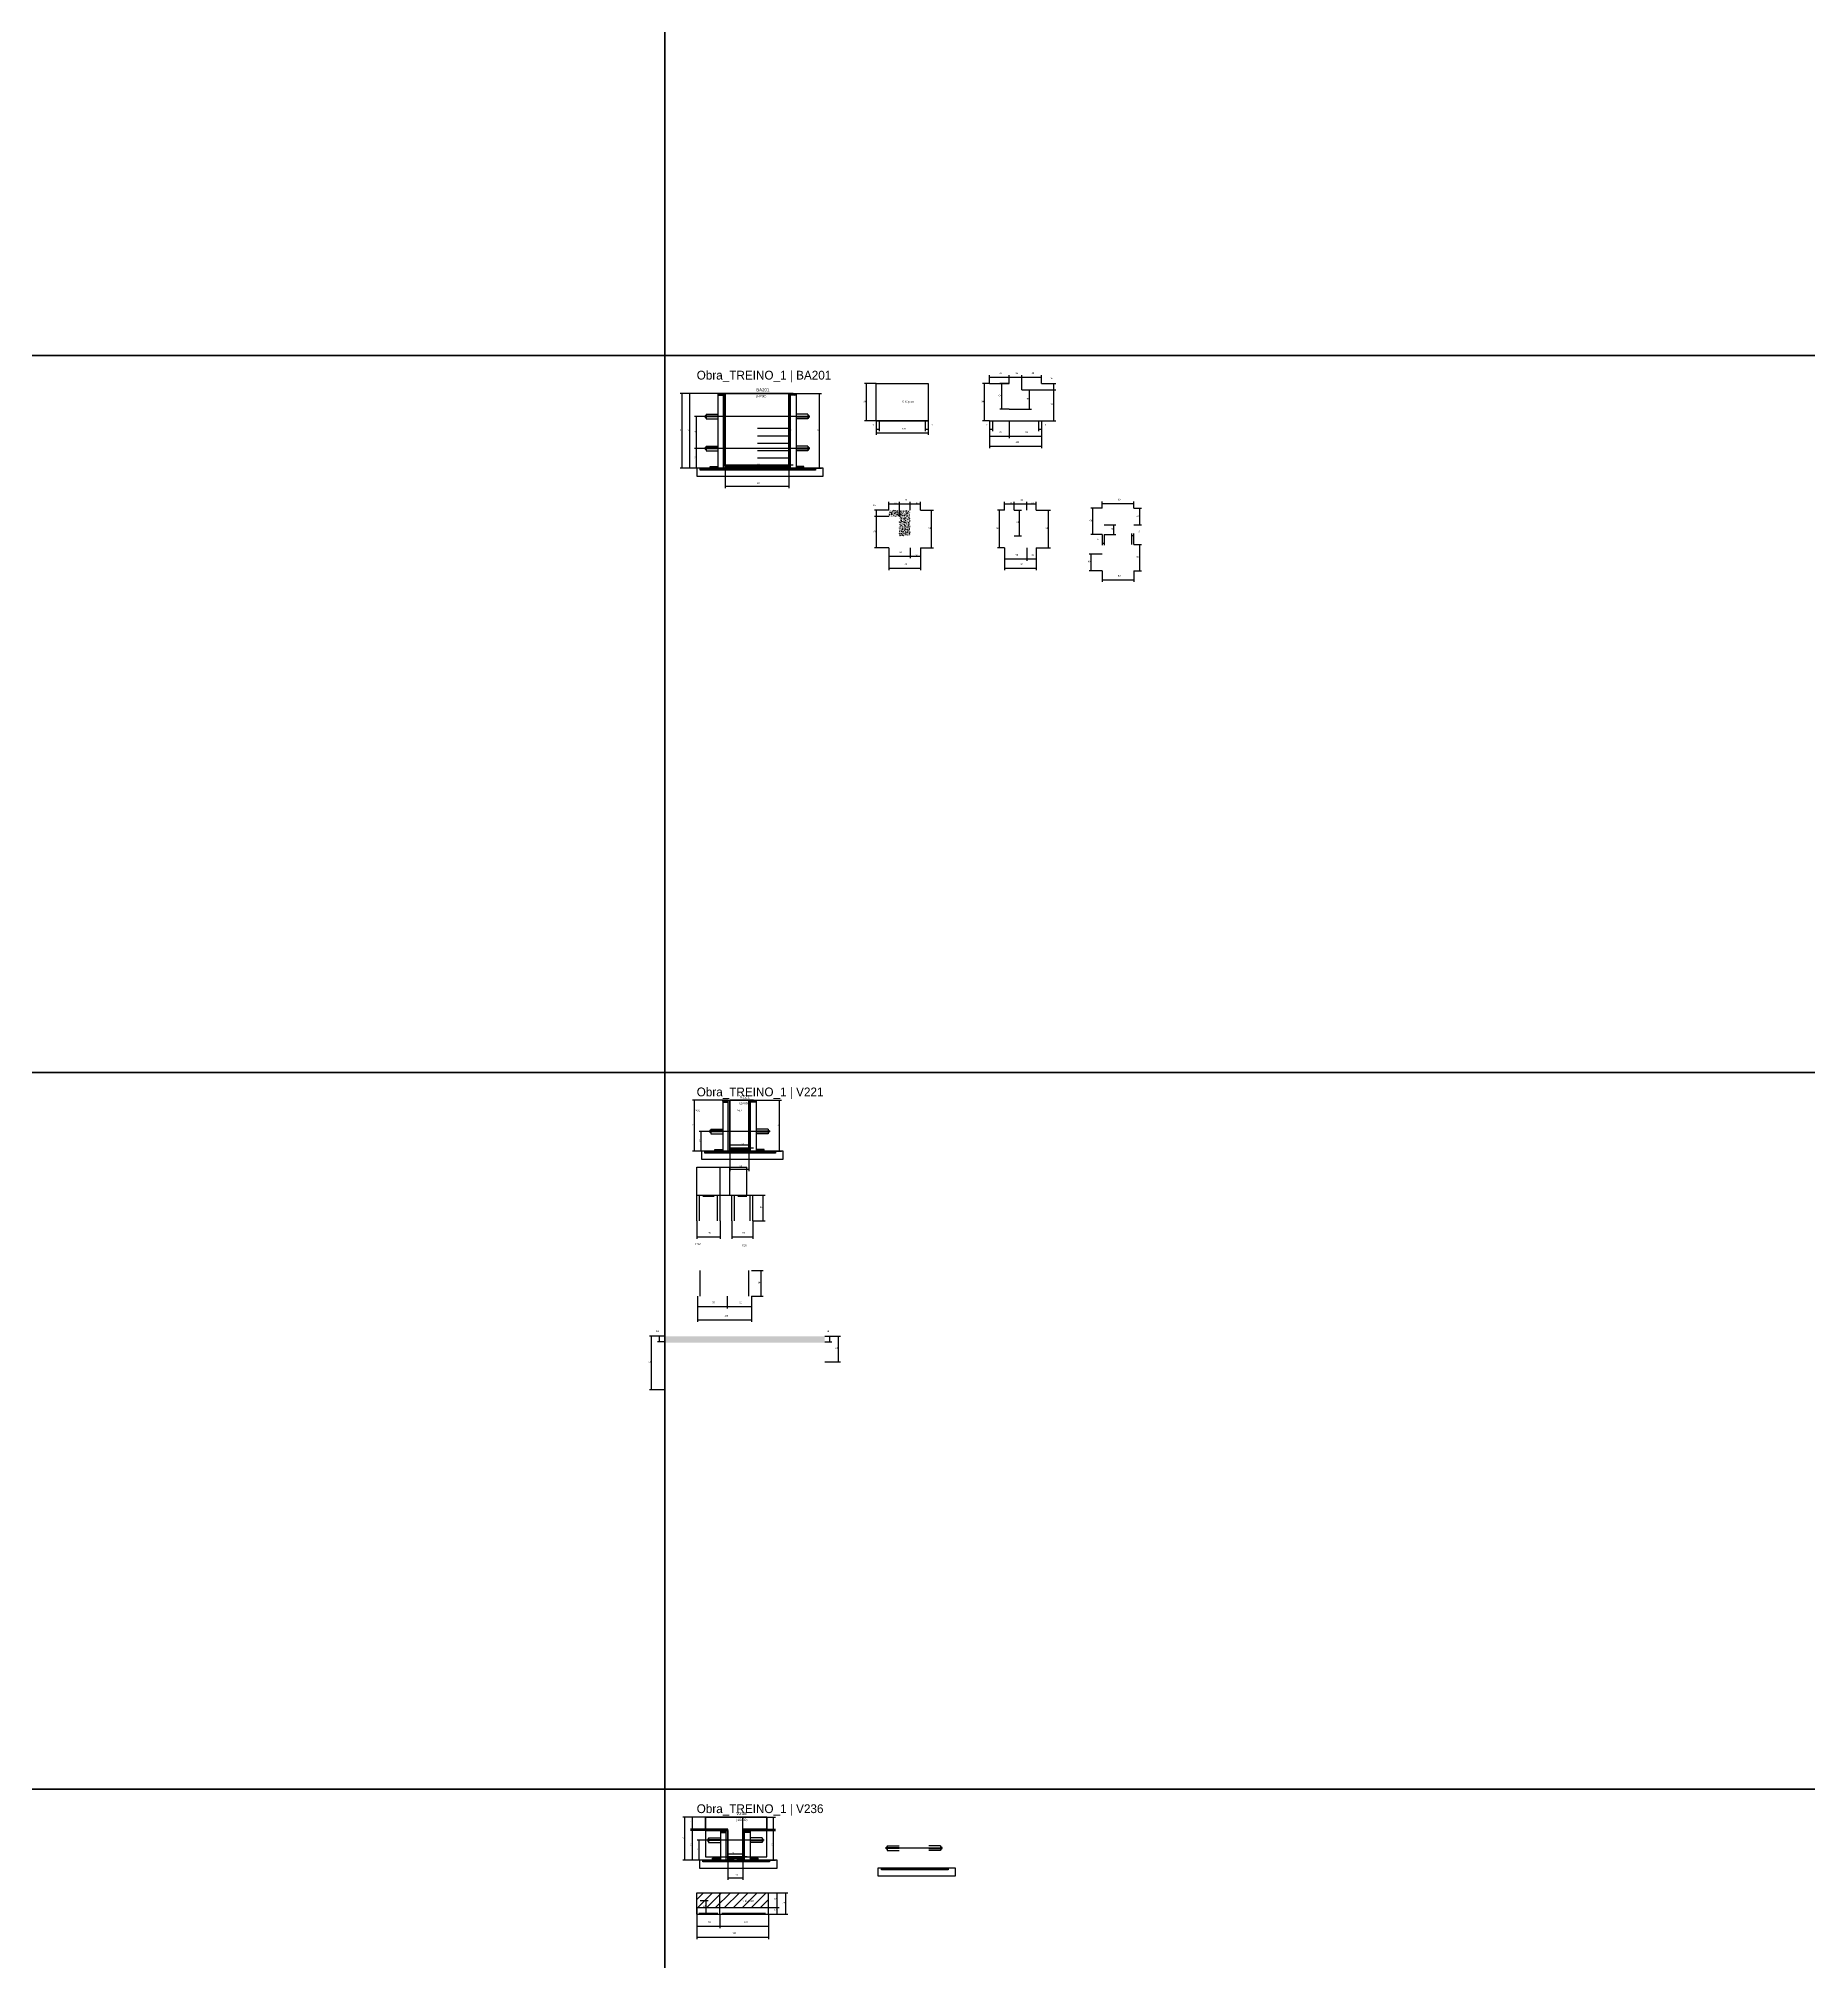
# Model space of a CAD drawing. Header units: metres. Extents: x -41 to 34840, y -36000 to 1848.
# Drawn here: x 12927 to 17372, y -13033 to -8203 of the extents above; entities that cross this region are included whole.
import ezdxf

# ---------------------------------------------------------------- set-up
doc = ezdxf.new("R2010")
doc.units = ezdxf.units.M
for name, color, linetype in [('barrote', 126, 'Continuous'), ('CELL_BORDER', 8, 'Continuous'), ('CONCRETO', 251, 'Continuous'), ('COTA', 4, 'Continuous'), ('Cota Seção (2x)', 4, 'Continuous'), ('Hachura', 253, 'Continuous'), ('LABEL_ID', 3, 'Continuous'), ('Madeira', 126, 'Continuous'), ('NOMENCLATURA', 7, 'Continuous'), ('Painéis', 200, 'Continuous'), ('REAPROVEITAMENTO', 251, 'Continuous'), ('SARR_2.2x7', 40, 'Continuous'), ('SCO-___-LAJ', 4, 'Continuous'), ('TENSOR', 2, 'Continuous'), ('Texto Seção', 7, 'Continuous')]:
    doc.layers.add(name, color=color, linetype=linetype)

msp = doc.modelspace()

# ---------------------------------------------------------------- hatches: boundary and pattern name
at = {"layer": 'COTA'}
h = msp.add_hatch(dxfattribs=at)
h.set_pattern_fill('AR-CONC', scale=0.03)
h.paths.add_polyline_path([(15088.8, -9404.3), (15062.3, -9404.3), (15062.3, -9404.3), (15062.3, -9388.3), (15062.3, -9388.3), (15115.8, -9388.3), (15115.8, -9388.3), (15115.8, -9452.3), (15115.8, -9452.3), (15088.8, -9452.3), (15088.8, -9452.3), (15088.8, -9404.3)])
h = msp.add_hatch(dxfattribs=at)
h.set_pattern_fill('AR-CONC', scale=0.03)
h.paths.add_polyline_path([(14499.5, -11478.7), (14499.5, -11462.7), (14499.5, -11462.7), (14901.5, -11462.7), (14901.5, -11462.7), (14901.5, -11478.7), (14901.5, -11478.7), (14499.5, -11478.7)])
at = {"layer": 'Hachura'}
h = msp.add_hatch(dxfattribs=at)
h.set_pattern_fill('ANSI31', scale=0.5)
h.paths.add_polyline_path([(14647.4, -9099.3), (14647.4, -9094.9), (14647.4, -9094.9), (14633.4, -9094.9), (14633.4, -9094.9), (14633.4, -9099.3), (14633.4, -9099.3), (14647.4, -9099.3)])
h = msp.add_hatch(color=8, dxfattribs=at)
h.dxf.hatch_style = 1
h.paths.add_polyline_path([(14647.4, -9094.9), (14651.4, -9094.9), (14651.4, -9094.9), (14651.4, -9282.9), (14651.4, -9282.9), (14647.4, -9282.9), (14647.4, -9282.9), (14647.4, -9094.9)])
h = msp.add_hatch(color=8, dxfattribs=at)
h.dxf.hatch_style = 1
h.paths.add_polyline_path([(14815.4, -9094.9), (14811.4, -9094.9), (14811.4, -9094.9), (14811.4, -9282.9), (14811.4, -9282.9), (14815.4, -9282.9), (14815.4, -9282.9), (14815.4, -9094.9)])
h = msp.add_hatch(dxfattribs=at)
h.set_pattern_fill('ANSI31', scale=0.5)
h.paths.add_polyline_path([(14815.4, -9099.3), (14815.4, -9094.9), (14815.4, -9094.9), (14829.4, -9094.9), (14829.4, -9094.9), (14829.4, -9099.3), (14829.4, -9099.3), (14815.4, -9099.3)])
h = msp.add_hatch(dxfattribs=at)
h.set_pattern_fill('ANSI31', scale=0.5)
h.paths.add_polyline_path([(14613.4, -9282.9), (14613.4, -9278.5), (14613.4, -9278.5), (14633.4, -9278.5), (14633.4, -9278.5), (14633.4, -9282.9), (14633.4, -9282.9), (14613.4, -9282.9)])
h = msp.add_hatch(color=8, dxfattribs=at)
h.dxf.hatch_style = 1
h.paths.add_polyline_path([(14811.4, -9278.5), (14811.4, -9274.9), (14811.4, -9274.9), (14651.4, -9274.9), (14651.4, -9274.9), (14651.4, -9278.5), (14651.4, -9278.5), (14811.4, -9278.5)])
h = msp.add_hatch(dxfattribs=at)
h.set_pattern_fill('ANSI31', scale=0.5)
h.paths.add_polyline_path([(14651.4, -9282.9), (14651.4, -9278.5), (14651.4, -9278.5), (14665.4, -9278.5), (14665.4, -9278.5), (14665.4, -9282.9), (14665.4, -9282.9), (14651.4, -9282.9)])
h = msp.add_hatch(dxfattribs=at)
h.set_pattern_fill('ANSI31', scale=0.5)
h.paths.add_polyline_path([(14701.9, -9282.9), (14701.9, -9278.5), (14701.9, -9278.5), (14715.9, -9278.5), (14715.9, -9278.5), (14715.9, -9282.9), (14715.9, -9282.9), (14701.9, -9282.9)])
h = msp.add_hatch(dxfattribs=at)
h.set_pattern_fill('ANSI31', scale=0.5)
h.paths.add_polyline_path([(14760.9, -9282.9), (14760.9, -9278.5), (14760.9, -9278.5), (14746.9, -9278.5), (14746.9, -9278.5), (14746.9, -9282.9), (14746.9, -9282.9), (14760.9, -9282.9)])
h = msp.add_hatch(dxfattribs=at)
h.set_pattern_fill('ANSI31', scale=0.5)
h.paths.add_polyline_path([(14811.4, -9282.9), (14811.4, -9278.5), (14811.4, -9278.5), (14797.4, -9278.5), (14797.4, -9278.5), (14797.4, -9282.9), (14797.4, -9282.9), (14811.4, -9282.9)])
h = msp.add_hatch(dxfattribs=at)
h.set_pattern_fill('ANSI31', scale=0.5)
h.paths.add_polyline_path([(14849.4, -9282.9), (14849.4, -9278.5), (14849.4, -9278.5), (14829.4, -9278.5), (14829.4, -9278.5), (14829.4, -9282.9), (14829.4, -9282.9), (14849.4, -9282.9)])
h = msp.add_hatch(dxfattribs=at)
h.set_pattern_fill('ANSI31', scale=0.5)
h.paths.add_polyline_path([(14659.3, -10874.4), (14659.3, -10870), (14659.3, -10870), (14645.3, -10870), (14645.3, -10870), (14645.3, -10874.4), (14645.3, -10874.4), (14659.3, -10874.4)])
h = msp.add_hatch(color=8, dxfattribs=at)
h.dxf.hatch_style = 1
h.paths.add_polyline_path([(14659.3, -10870), (14663.3, -10870), (14663.3, -10870), (14663.3, -10998), (14663.3, -10998), (14659.3, -10998), (14659.3, -10998), (14659.3, -10870)])
h = msp.add_hatch(color=8, dxfattribs=at)
h.dxf.hatch_style = 1
h.paths.add_polyline_path([(14715.3, -10870), (14711.3, -10870), (14711.3, -10870), (14711.3, -10998), (14711.3, -10998), (14715.3, -10998), (14715.3, -10998), (14715.3, -10870)])
h = msp.add_hatch(dxfattribs=at)
h.set_pattern_fill('ANSI31', scale=0.5)
h.paths.add_polyline_path([(14715.3, -10874.4), (14715.3, -10870), (14715.3, -10870), (14729.3, -10870), (14729.3, -10870), (14729.3, -10874.4), (14729.3, -10874.4), (14715.3, -10874.4)])
h = msp.add_hatch(dxfattribs=at)
h.set_pattern_fill('ANSI31', scale=0.5)
h.paths.add_polyline_path([(14625.3, -10998), (14625.3, -10993.6), (14625.3, -10993.6), (14645.3, -10993.6), (14645.3, -10993.6), (14645.3, -10998), (14645.3, -10998), (14625.3, -10998)])
h = msp.add_hatch(color=8, dxfattribs=at)
h.dxf.hatch_style = 1
h.paths.add_polyline_path([(14711.3, -10993.6), (14711.3, -10990), (14711.3, -10990), (14663.3, -10990), (14663.3, -10990), (14663.3, -10993.6), (14663.3, -10993.6), (14711.3, -10993.6)])
h = msp.add_hatch(dxfattribs=at)
h.set_pattern_fill('ANSI31', scale=0.5)
h.paths.add_polyline_path([(14663.3, -10998), (14663.3, -10993.6), (14663.3, -10993.6), (14677.3, -10993.6), (14677.3, -10993.6), (14677.3, -10998), (14677.3, -10998), (14663.3, -10998)])
h = msp.add_hatch(dxfattribs=at)
h.set_pattern_fill('ANSI31', scale=0.5)
h.paths.add_polyline_path([(14711.3, -10998), (14711.3, -10993.6), (14711.3, -10993.6), (14697.3, -10993.6), (14697.3, -10993.6), (14697.3, -10998), (14697.3, -10998), (14711.3, -10998)])
h = msp.add_hatch(dxfattribs=at)
h.set_pattern_fill('ANSI31', scale=0.5)
h.paths.add_polyline_path([(14749.3, -10998), (14749.3, -10993.6), (14749.3, -10993.6), (14729.3, -10993.6), (14729.3, -10993.6), (14729.3, -10998), (14729.3, -10998), (14749.3, -10998)])
h = msp.add_hatch(color=8, dxfattribs=at)
h.dxf.hatch_style = 1
h.paths.add_polyline_path([(14658, -12704), (14658, -12700), (14658, -12700), (14602.4, -12700), (14602.4, -12700), (14602.4, -12704), (14602.4, -12704), (14658, -12704)])
h = msp.add_hatch(color=8, dxfattribs=at)
h.dxf.hatch_style = 1
h.paths.add_polyline_path([(14756, -12704), (14756, -12700), (14756, -12700), (14696, -12700), (14696, -12700), (14696, -12704), (14696, -12704), (14756, -12704)])
h = msp.add_hatch(dxfattribs=at)
h.set_pattern_fill('ANSI31', scale=0.5)
h.paths.add_polyline_path([(14654, -12708.4), (14654, -12704), (14654, -12704), (14640, -12704), (14640, -12704), (14640, -12708.4), (14640, -12708.4), (14654, -12708.4)])
h = msp.add_hatch(color=8, dxfattribs=at)
h.dxf.hatch_style = 1
h.paths.add_polyline_path([(14654, -12704), (14658, -12704), (14658, -12704), (14658, -12778), (14658, -12778), (14654, -12778), (14654, -12778), (14654, -12704)])
h = msp.add_hatch(color=8, dxfattribs=at)
h.dxf.hatch_style = 1
h.paths.add_polyline_path([(14700, -12704), (14696, -12704), (14696, -12704), (14696, -12778), (14696, -12778), (14700, -12778), (14700, -12778), (14700, -12704)])
h = msp.add_hatch(dxfattribs=at)
h.set_pattern_fill('ANSI31', scale=0.5)
h.paths.add_polyline_path([(14700, -12708.4), (14700, -12704), (14700, -12704), (14714, -12704), (14714, -12704), (14714, -12708.4), (14714, -12708.4), (14700, -12708.4)])
h = msp.add_hatch(dxfattribs=at)
h.set_pattern_fill('ANSI31', scale=0.5)
h.paths.add_polyline_path([(14620, -12778), (14620, -12773.6), (14620, -12773.6), (14640, -12773.6), (14640, -12773.6), (14640, -12778), (14640, -12778), (14620, -12778)])
h = msp.add_hatch(color=8, dxfattribs=at)
h.dxf.hatch_style = 1
h.paths.add_polyline_path([(14696, -12773.6), (14696, -12770), (14696, -12770), (14658, -12770), (14658, -12770), (14658, -12773.6), (14658, -12773.6), (14696, -12773.6)])
h = msp.add_hatch(dxfattribs=at)
h.set_pattern_fill('ANSI31', scale=0.5)
h.paths.add_polyline_path([(14658, -12778), (14658, -12773.6), (14658, -12773.6), (14672, -12773.6), (14672, -12773.6), (14672, -12778), (14672, -12778), (14658, -12778)])
h = msp.add_hatch(dxfattribs=at)
h.set_pattern_fill('ANSI31', scale=0.5)
h.paths.add_polyline_path([(14696, -12778), (14696, -12773.6), (14696, -12773.6), (14682, -12773.6), (14682, -12773.6), (14682, -12778), (14682, -12778), (14696, -12778)])
h = msp.add_hatch(dxfattribs=at)
h.set_pattern_fill('ANSI31', scale=0.5)
h.paths.add_polyline_path([(14734, -12778), (14734, -12773.6), (14734, -12773.6), (14714, -12773.6), (14714, -12773.6), (14714, -12778), (14714, -12778), (14734, -12778)])
at = {"layer": 'REAPROVEITAMENTO'}
h = msp.add_hatch(dxfattribs=at)
h.set_pattern_fill('ANSI31', scale=5)
h.paths.add_polyline_path([(14580, -12896.9), (14760, -12896.9), (14760, -12896.9), (14760, -12859.9), (14760, -12859.9), (14580, -12859.9), (14580, -12859.9), (14580, -12896.9)])

# ---------------------------------------------------------------- linework, layer by layer
for p, q in [((14601.4, -9149.9), (14601.4, -9155.9)), ((14601.4, -9149.9), (14603.4, -9149.9)), ((14603.4, -9155.9), (14601.4, -9155.9)), ((14603.4, -9146.9), (14603.4, -9158.9)), ((14603.4, -9146.9), (14633.4, -9146.9)), ((14633.4, -9151.9), (14603.4, -9151.9)), ((14633.4, -9153.9), (14603.4, -9153.9)), ((14603.4, -9158.9), (14633.4, -9158.9)), ((14859.4, -9146.9), (14829.4, -9146.9)), ((14829.4, -9151.9), (14859.4, -9151.9)), ((14829.4, -9153.9), (14859.4, -9153.9)), ((14859.4, -9158.9), (14829.4, -9158.9)), ((14859.4, -9146.9), (14859.4, -9158.9)), ((14859.4, -9149.9), (14861.4, -9149.9)), ((14859.4, -9155.9), (14861.4, -9155.9)), ((14861.4, -9149.9), (14861.4, -9155.9)), ((14601.4, -9229.9), (14601.4, -9235.9)), ((14601.4, -9229.9), (14603.4, -9229.9)), ((14603.4, -9235.9), (14601.4, -9235.9)), ((14603.4, -9226.9), (14603.4, -9238.9)), ((14603.4, -9226.9), (14633.4, -9226.9)), ((14633.4, -9231.9), (14603.4, -9231.9)), ((14633.4, -9233.9), (14603.4, -9233.9)), ((14603.4, -9238.9), (14633.4, -9238.9)), ((14859.4, -9226.9), (14829.4, -9226.9)), ((14829.4, -9231.9), (14859.4, -9231.9)), ((14829.4, -9233.9), (14859.4, -9233.9)), ((14859.4, -9238.9), (14829.4, -9238.9)), ((14859.4, -9226.9), (14859.4, -9238.9)), ((14859.4, -9229.9), (14861.4, -9229.9)), ((14859.4, -9235.9), (14861.4, -9235.9)), ((14861.4, -9229.9), (14861.4, -9235.9)), ((14613.3, -10945.1), (14613.3, -10951.1)), ((14613.3, -10945.1), (14615.3, -10945.1)), ((14615.3, -10951.1), (14613.3, -10951.1)), ((14615.3, -10942.1), (14615.3, -10954.1)), ((14615.3, -10942.1), (14645.3, -10942.1)), ((14645.3, -10947.1), (14615.3, -10947.1)), ((14645.3, -10949.1), (14615.3, -10949.1)), ((14615.3, -10954.1), (14645.3, -10954.1)), ((14759.3, -10942.1), (14729.3, -10942.1)), ((14729.3, -10947.1), (14759.3, -10947.1)), ((14729.3, -10949.1), (14759.3, -10949.1)), ((14759.3, -10954.1), (14729.3, -10954.1)), ((14759.3, -10942.1), (14759.3, -10954.1)), ((14759.3, -10945.1), (14761.3, -10945.1)), ((14759.3, -10951.1), (14761.3, -10951.1)), ((14761.3, -10945.1), (14761.3, -10951.1)), ((14608, -12725), (14608, -12731)), ((14608, -12725), (14610, -12725)), ((14610, -12731), (14608, -12731)), ((14610, -12722), (14610, -12734)), ((14610, -12722), (14640, -12722)), ((14640, -12727), (14610, -12727)), ((14640, -12729), (14610, -12729)), ((14610, -12734), (14640, -12734)), ((14744, -12722), (14714, -12722)), ((14714, -12727), (14744, -12727)), ((14714, -12729), (14744, -12729)), ((14744, -12734), (14714, -12734)), ((14744, -12722), (14744, -12734)), ((14744, -12725), (14746, -12725)), ((14744, -12731), (14746, -12731)), ((14746, -12725), (14746, -12731)), ((15056.5, -12745), (15056.5, -12751)), ((15056.5, -12745), (15058.5, -12745)), ((15058.5, -12742), (15058.5, -12754)), ((15058.5, -12742), (15088.5, -12742)), ((15088.5, -12747), (15058.5, -12747)), ((15088.5, -12749), (15058.5, -12749)), ((15192.5, -12742), (15162.5, -12742)), ((15162.5, -12747), (15192.5, -12747)), ((15162.5, -12749), (15192.5, -12749)), ((15192.5, -12742), (15192.5, -12754)), ((15192.5, -12745), (15194.5, -12745)), ((15194.5, -12745), (15194.5, -12751)), ((15058.5, -12751), (15056.5, -12751)), ((15058.5, -12754), (15088.5, -12754)), ((15192.5, -12754), (15162.5, -12754)), ((15192.5, -12751), (15194.5, -12751))]:
    msp.add_line(p, q)
at = {"layer": 'barrote'}
for points in [[(14580, -9302.9), (14897.2, -9302.9), (14897.2, -9282.9), (14580, -9282.9)], [(14591.8, -11018), (14797, -11018), (14797, -10998), (14591.8, -10998)], [(14586.6, -12798), (14781.8, -12798), (14781.8, -12778), (14586.6, -12778)], [(15035, -12818), (15230.2, -12818), (15230.2, -12798), (15035, -12798)]]:
    msp.add_lwpolyline(points, close=True, dxfattribs=at)
at = {"layer": 'CELL_BORDER'}
for points in [[(11600, -9000), (14500, -9000), (14500, -7200), (11600, -7200)], [(14500, -9000), (17400, -9000), (17400, -7200), (14500, -7200)], [(11600, -10800), (14500, -10800), (14500, -9000), (11600, -9000)], [(14500, -10800), (17400, -10800), (17400, -9000), (14500, -9000)], [(11600, -12600), (14500, -12600), (14500, -10800), (11600, -10800)], [(14500, -12600), (17400, -12600), (17400, -10800), (14500, -10800)], [(11600, -14400), (14500, -14400), (14500, -12600), (11600, -12600)], [(14500, -14400), (17400, -14400), (17400, -12600), (14500, -12600)]]:
    msp.add_lwpolyline(points, close=True, dxfattribs=at)
at = {"layer": 'CONCRETO'}
for points in [[(14647.4, -9094.9), (14647.4, -9094.9), (14811.4, -9094.9), (14811.4, -9118.9), (14811.4, -9118.9), (14811.4, -9274.9), (14651.4, -9274.9), (14651.4, -9094.9)], [(14647.4, -9274.9), (14811.4, -9274.9), (14811.4, -9094.9), (14647.4, -9094.9)], [(14663.3, -10870), (14663.3, -10870), (14711.3, -10870), (14711.3, -10898), (14711.3, -10898), (14711.3, -10990), (14663.3, -10990), (14663.3, -10870)], [(14663.3, -10990), (14711.3, -10990), (14711.3, -10870), (14663.3, -10870)], [(14602.4, -12700), (14602.4, -12670), (14756, -12670), (14756, -12700), (14696, -12700), (14696, -12770), (14658, -12770), (14658, -12700)], [(14602.4, -12770), (14756, -12770), (14756, -12670), (14602.4, -12670)]]:
    msp.add_lwpolyline(points, close=True, dxfattribs=at)
at = {"layer": 'COTA'}
for p, q in [((15030.8, -9070), (15001.5, -9070)), ((15006.5, -9164), (15006.5, -9070)), ((15315.6, -9070), (15298, -9070)), ((15303, -9164), (15303, -9070)), ((15315.6, -9070), (15315.6, -9049)), ((15315.6, -9054), (15364.6, -9054)), ((15364.6, -9070), (15341.3, -9070)), ((15346.3, -9134), (15346.3, -9070)), ((15364.6, -9070), (15364.6, -9049)), ((15364.6, -9070), (15364.6, -9049)), ((15364.6, -9054), (15396.6, -9054)), ((15396.6, -9086), (15396.6, -9049)), ((15396.6, -9086), (15396.6, -9049)), ((15396.6, -9054), (15445.6, -9054)), ((15445.6, -9070), (15445.6, -9049)), ((15445.6, -9070), (15481.4, -9070)), ((15476.4, -9086), (15476.4, -9070)), ((14647.4, -9094.9), (14538.5, -9094.9)), ((14543.5, -9282.9), (14543.5, -9094.9)), ((14647.4, -9094.9), (14557.8, -9094.9)), ((14562.8, -9282.9), (14562.8, -9094.9)), ((14829.4, -9094.9), (14893.3, -9094.9)), ((14888.3, -9282.9), (14888.3, -9094.9)), ((15396.6, -9086), (15420.7, -9086)), ((15415.7, -9134), (15415.7, -9086)), ((15445.6, -9086), (15481.4, -9086)), ((15445.6, -9086), (15481.4, -9086)), ((15476.4, -9164), (15476.4, -9086)), ((14598.1, -9152.9), (14574.6, -9152.9)), ((14579.6, -9232.9), (14579.6, -9152.9)), ((15030.8, -9164), (15001.5, -9164)), ((15030.8, -9164), (15030.8, -9198.6)), ((15030.8, -9164), (15030.8, -9189.5)), ((15037.8, -9164), (15037.8, -9189.5)), ((15153.8, -9164), (15153.8, -9189.5)), ((15160.8, -9164), (15160.8, -9198.6)), ((15160.8, -9164), (15160.8, -9189.5)), ((15315.6, -9164), (15298, -9164)), ((15315.6, -9164), (15315.6, -9232.4)), ((15315.6, -9164), (15315.6, -9189.5)), ((15322.6, -9164), (15322.6, -9189.5)), ((15364.6, -9134), (15341.3, -9134)), ((15396.6, -9134), (15420.7, -9134)), ((15438.6, -9164), (15438.6, -9189.5)), ((15445.6, -9164), (15445.6, -9232.4)), ((15445.6, -9164), (15445.6, -9189.5)), ((15445.6, -9164), (15481.4, -9164)), ((15030.8, -9184.5), (15037.8, -9184.5)), ((15030.8, -9193.6), (15160.8, -9193.6)), ((15153.8, -9184.5), (15160.8, -9184.5)), ((15315.6, -9184.5), (15322.6, -9184.5)), ((15438.6, -9184.5), (15445.6, -9184.5)), ((14598.1, -9232.9), (14574.6, -9232.9)), ((14598.1, -9232.9), (14574.6, -9232.9)), ((14579.6, -9282.9), (14579.6, -9232.9)), ((15315.6, -9227.4), (15445.6, -9227.4)), ((14617.8, -9282.9), (14538.5, -9282.9)), ((14617.8, -9282.9), (14557.8, -9282.9)), ((14598.1, -9282.9), (14574.6, -9282.9)), ((14651.4, -9282.9), (14651.4, -9332.6)), ((14811.4, -9282.9), (14811.4, -9332.6)), ((14845, -9282.9), (14893.3, -9282.9)), ((14651.4, -9327.6), (14811.4, -9327.6)), ((15062.3, -9388.3), (15062.3, -9367.3)), ((15088.8, -9404.3), (15088.8, -9367.3)), ((15088.8, -9404.3), (15088.8, -9367.3)), ((15115.8, -9388.3), (15115.8, -9367.3)), ((15115.8, -9388.3), (15115.8, -9367.3)), ((15142.3, -9388.3), (15142.3, -9367.3)), ((15352.9, -9388.3), (15352.9, -9367.3)), ((15376.9, -9388.3), (15376.9, -9367.3)), ((15376.9, -9388.3), (15376.9, -9367.3)), ((15408.9, -9388.3), (15408.9, -9367.3)), ((15408.9, -9388.3), (15408.9, -9367.3)), ((15432.8, -9388.3), (15432.8, -9367.3)), ((15597.8, -9383.1), (15597.8, -9366.4)), ((15677.8, -9383.1), (15677.8, -9366.4)), ((15062.3, -9388.3), (15026.4, -9388.3)), ((15062.3, -9404.3), (15026.4, -9404.3)), ((15062.3, -9404.3), (15026.4, -9404.3)), ((15031.4, -9404.3), (15031.4, -9388.3)), ((15031.4, -9482.3), (15031.4, -9404.3)), ((15062.3, -9372.3), (15088.8, -9372.3)), ((15088.8, -9372.3), (15115.8, -9372.3)), ((15115.8, -9372.3), (15142.3, -9372.3)), ((15142.3, -9388.3), (15174.9, -9388.3)), ((15169.9, -9482.3), (15169.9, -9388.3)), ((15352.9, -9388.3), (15335.3, -9388.3)), ((15340.3, -9482.3), (15340.3, -9388.3)), ((15352.9, -9372.3), (15376.9, -9372.3)), ((15376.9, -9372.3), (15408.9, -9372.3)), ((15408.9, -9372.3), (15432.8, -9372.3)), ((15432.8, -9388.3), (15468.7, -9388.3)), ((15463.7, -9482.3), (15463.7, -9388.3)), ((15597.8, -9383.1), (15569.7, -9383.1)), ((15574.7, -9449.1), (15574.7, -9383.1)), ((15597.8, -9371.4), (15677.8, -9371.4)), ((15677.8, -9383.1), (15697.3, -9383.1)), ((15692.3, -9425.1), (15692.3, -9383.1)), ((15597.8, -9449.1), (15569.7, -9449.1)), ((15597.8, -9449.1), (15597.8, -9476.3)), ((15602.8, -9449.1), (15602.8, -9476.3)), ((15672.8, -9474.2), (15672.8, -9446.9)), ((15672.8, -9451.9), (15677.8, -9451.9)), ((15677.8, -9425.1), (15697.3, -9425.1)), ((15677.8, -9474.2), (15677.8, -9446.9)), ((15062.3, -9482.3), (15026.4, -9482.3)), ((15062.3, -9482.3), (15062.3, -9538.9)), ((15142.3, -9482.3), (15142.3, -9538.9)), ((15142.3, -9482.3), (15174.9, -9482.3)), ((15352.9, -9482.3), (15335.3, -9482.3)), ((15352.9, -9482.3), (15352.9, -9538.9)), ((15432.8, -9482.3), (15432.8, -9538.9)), ((15432.8, -9482.3), (15468.7, -9482.3)), ((15597.8, -9498.2), (15565.7, -9498.2)), ((15570.7, -9540.2), (15570.7, -9498.2)), ((15597.8, -9471.3), (15602.8, -9471.3)), ((15677.8, -9474.2), (15697.3, -9474.2)), ((15692.3, -9540.2), (15692.3, -9474.2)), ((15062.3, -9533.9), (15142.3, -9533.9)), ((15352.9, -9533.9), (15432.8, -9533.9)), ((15597.8, -9540.2), (15565.7, -9540.2)), ((15597.8, -9540.2), (15597.8, -9567.8)), ((15677.8, -9540.2), (15677.8, -9567.8)), ((15677.8, -9540.2), (15697.3, -9540.2)), ((15597.8, -9562.8), (15677.8, -9562.8)), ((14645.3, -10870), (14569.6, -10870)), ((14574.6, -10998), (14574.6, -10870)), ((14729.3, -10870), (14793.2, -10870)), ((14788.2, -10998), (14788.2, -10870)), ((14610, -10948.1), (14586.4, -10948.1)), ((14591.4, -10998), (14591.4, -10948.1)), ((14629.7, -10998), (14569.6, -10998)), ((14610, -10998), (14586.4, -10998)), ((14663.3, -10998), (14663.3, -11047.8)), ((14711.3, -10998), (14711.3, -11047.8)), ((14744.9, -10998), (14793.2, -10998)), ((14663.3, -11042.8), (14711.3, -11042.8)), ((14580, -11172.3), (14580, -11218.3)), ((14639, -11172.3), (14639, -11218.3)), ((14668.1, -11172.3), (14668.1, -11218.3)), ((14721.1, -11172.3), (14721.1, -11218.3)), ((14580, -11213.3), (14639, -11213.3)), ((14668.1, -11213.3), (14721.1, -11213.3)), ((14581.7, -11361.5), (14581.7, -11426.6)), ((14717.7, -11361.5), (14717.7, -11426.6)), ((14581.7, -11421.6), (14717.7, -11421.6)), ((14901.5, -11462.7), (14919.6, -11462.7)), ((14901.5, -11462.7), (14941.2, -11462.7)), ((14901.5, -11476.7), (14919.6, -11476.7)), ((14914.6, -11476.7), (14914.6, -11462.7)), ((14936.2, -11526.7), (14936.2, -11462.7)), ((14901.5, -11526.7), (14941.2, -11526.7)), ((14602.4, -12670), (14545.1, -12670)), ((14550.1, -12778), (14550.1, -12670)), ((14602.4, -12670), (14564.4, -12670)), ((14602.4, -12700), (14564.4, -12700)), ((14569.4, -12700), (14569.4, -12670)), ((14756, -12670), (14777.9, -12670)), ((14756, -12700), (14777.9, -12700)), ((14772.9, -12700), (14772.9, -12670)), ((14602.4, -12704), (14564.4, -12704)), ((14569.4, -12778), (14569.4, -12704)), ((14604.7, -12728), (14581.2, -12728)), ((14586.2, -12778), (14586.2, -12728)), ((14756, -12704), (14777.9, -12704)), ((14772.9, -12778), (14772.9, -12704)), ((14624.4, -12778), (14545.1, -12778)), ((14624.4, -12778), (14564.4, -12778)), ((14604.7, -12778), (14581.2, -12778)), ((14658, -12778), (14658, -12827.7)), ((14696, -12778), (14696, -12827.7)), ((14729.6, -12778), (14777.9, -12778)), ((14658, -12822.7), (14696, -12822.7)), ((14760, -12859.9), (14809, -12859.9)), ((14760, -12859.9), (14787.4, -12859.9)), ((14782.4, -12896.9), (14782.4, -12859.9)), ((14804, -12913.9), (14804, -12859.9)), ((14580, -12896.9), (14580, -12977)), ((14580, -12913.9), (14580, -12949.1)), ((14638, -12913.9), (14638, -12949.1)), ((14638, -12913.9), (14638, -12949.1)), ((14760, -12896.9), (14787.4, -12896.9)), ((14760, -12913.9), (14760, -12949.1)), ((14760, -12913.9), (14760, -12977)), ((14760, -12913.9), (14809, -12913.9)), ((14580, -12944.1), (14638, -12944.1)), ((14580, -12972), (14760, -12972)), ((14638, -12944.1), (14760, -12944.1))]:
    msp.add_line(p, q, dxfattribs=at)
at = {"layer": 'Cota Seção (2x)'}
for p, q in [((14822.4, -9094.9), (14806.4, -9094.9)), ((14811.4, -9274.9), (14811.4, -9094.9)), ((15315.6, -9164), (15315.6, -9207.1)), ((15364.6, -9164), (15364.6, -9207.1)), ((15364.6, -9164), (15364.6, -9207.1)), ((15445.6, -9164), (15445.6, -9207.1)), ((15315.6, -9202.1), (15364.6, -9202.1)), ((15364.6, -9202.1), (15445.6, -9202.1)), ((14651.4, -9282.9), (14651.4, -9269.9)), ((14811.4, -9282.9), (14811.4, -9269.9)), ((14651.4, -9274.9), (14811.4, -9274.9)), ((14822.4, -9274.9), (14806.4, -9274.9)), ((15376.9, -9388.3), (15395.9, -9388.3)), ((15390.9, -9452.3), (15390.9, -9388.3)), ((15376.9, -9452.3), (15395.9, -9452.3)), ((15602.8, -9425.1), (15632.7, -9425.1)), ((15602.8, -9449.1), (15632.7, -9449.1)), ((15627.7, -9449.1), (15627.7, -9425.1)), ((15062.3, -9482.3), (15062.3, -9508.8)), ((15062.3, -9503.8), (15115.8, -9503.8)), ((15115.8, -9482.3), (15115.8, -9508.8)), ((15115.8, -9482.3), (15115.8, -9508.8)), ((15115.8, -9503.8), (15142.3, -9503.8)), ((15142.3, -9482.3), (15142.3, -9508.8)), ((15352.9, -9482.3), (15352.9, -9515.3)), ((15352.9, -9510.3), (15408.9, -9510.3)), ((15408.9, -9482.3), (15408.9, -9515.3)), ((15408.9, -9482.3), (15408.9, -9515.3)), ((15408.9, -9510.3), (15432.8, -9510.3)), ((15432.8, -9482.3), (15432.8, -9515.3)), ((14722.3, -10870), (14705.8, -10870)), ((14710.8, -10990), (14710.8, -10870)), ((14663.3, -10998), (14663.3, -10977)), ((14663.3, -10982), (14711.3, -10982)), ((14722.3, -10990), (14705.8, -10990)), ((14711.3, -10998), (14711.3, -10977)), ((14721.1, -11108.3), (14751.9, -11108.3)), ((14746.9, -11172.3), (14746.9, -11108.3)), ((14721.1, -11172.3), (14751.9, -11172.3)), ((14717.7, -11297.5), (14746.5, -11297.5)), ((14741.5, -11361.5), (14741.5, -11297.5)), ((14581.7, -11361.5), (14581.7, -11393)), ((14581.7, -11388), (14656.7, -11388)), ((14656.7, -11361.5), (14656.7, -11393)), ((14656.7, -11361.5), (14656.7, -11393)), ((14656.7, -11388), (14717.7, -11388)), ((14717.7, -11361.5), (14717.7, -11393)), ((14717.7, -11361.5), (14746.5, -11361.5)), ((14499.5, -11462.7), (14461.8, -11462.7)), ((14466.8, -11596.7), (14466.8, -11462.7)), ((14499.5, -11462.7), (14481.3, -11462.7)), ((14499.5, -11476.7), (14481.3, -11476.7)), ((14486.3, -11476.7), (14486.3, -11462.7)), ((14499.5, -11596.7), (14461.8, -11596.7)), ((14707, -12670), (14690.5, -12670)), ((14695.5, -12770), (14695.5, -12670)), ((14658, -12778), (14658, -12757)), ((14658, -12762), (14696, -12762)), ((14707, -12770), (14690.5, -12770)), ((14696, -12778), (14696, -12757)), ((14588.5, -12879.7), (14608.9, -12879.7)), ((14603.9, -12911.7), (14603.9, -12879.7)), ((14588.5, -12911.7), (14608.9, -12911.7)), ((14760, -12896.9), (14787.4, -12896.9)), ((14760, -12913.9), (14787.4, -12913.9)), ((14782.4, -12913.9), (14782.4, -12896.9))]:
    msp.add_line(p, q, dxfattribs=at)
at = {"layer": 'Madeira'}
for points in [[(14647.4, -9099.3), (14647.4, -9094.9), (14633.4, -9094.9), (14633.4, -9099.3)], [(14647.4, -9094.9), (14633.4, -9094.9), (14633.4, -9282.9), (14647.4, -9282.9)], [(14815.4, -9099.3), (14815.4, -9094.9), (14829.4, -9094.9), (14829.4, -9099.3)], [(14815.4, -9094.9), (14829.4, -9094.9), (14829.4, -9282.9), (14815.4, -9282.9)], [(14580, -9302.9), (14897.2, -9302.9), (14897.2, -9282.9), (14580, -9282.9)], [(14613.4, -9282.9), (14613.4, -9278.5), (14633.4, -9278.5), (14633.4, -9282.9)], [(14651.4, -9282.9), (14651.4, -9278.5), (14665.4, -9278.5), (14665.4, -9282.9)], [(14701.9, -9282.9), (14701.9, -9278.5), (14715.9, -9278.5), (14715.9, -9282.9)], [(14760.9, -9282.9), (14760.9, -9278.5), (14746.9, -9278.5), (14746.9, -9282.9)], [(14811.4, -9282.9), (14811.4, -9278.5), (14797.4, -9278.5), (14797.4, -9282.9)], [(14849.4, -9282.9), (14849.4, -9278.5), (14829.4, -9278.5), (14829.4, -9282.9)], [(14659.3, -10874.4), (14659.3, -10870), (14645.3, -10870), (14645.3, -10874.4)], [(14659.3, -10870), (14645.3, -10870), (14645.3, -10998), (14659.3, -10998)], [(14715.3, -10874.4), (14715.3, -10870), (14729.3, -10870), (14729.3, -10874.4)], [(14715.3, -10870), (14729.3, -10870), (14729.3, -10998), (14715.3, -10998)], [(14591.8, -11018), (14797, -11018), (14797, -10998), (14591.8, -10998)], [(14625.3, -10998), (14625.3, -10993.6), (14645.3, -10993.6), (14645.3, -10998)], [(14663.3, -10998), (14663.3, -10993.6), (14677.3, -10993.6), (14677.3, -10998)], [(14711.3, -10998), (14711.3, -10993.6), (14697.3, -10993.6), (14697.3, -10998)], [(14749.3, -10998), (14749.3, -10993.6), (14729.3, -10993.6), (14729.3, -10998)], [(14654, -12708.4), (14654, -12704), (14640, -12704), (14640, -12708.4)], [(14654, -12704), (14640, -12704), (14640, -12778), (14654, -12778)], [(14700, -12708.4), (14700, -12704), (14714, -12704), (14714, -12708.4)], [(14700, -12704), (14714, -12704), (14714, -12778), (14700, -12778)], [(14586.6, -12798), (14781.8, -12798), (14781.8, -12778), (14586.6, -12778)], [(14620, -12778), (14620, -12773.6), (14640, -12773.6), (14640, -12778)], [(14658, -12778), (14658, -12773.6), (14672, -12773.6), (14672, -12778)], [(14696, -12778), (14696, -12773.6), (14682, -12773.6), (14682, -12778)], [(14734, -12778), (14734, -12773.6), (14714, -12773.6), (14714, -12778)]]:
    msp.add_lwpolyline(points, close=True, dxfattribs=at)
at = {"layer": 'Painéis'}
for p, q in [((15030.8, -9070), (15160.8, -9070)), ((15315.6, -9070), (15364.6, -9070)), ((14651.4, -9282.9), (14651.4, -9094.9)), ((14811.4, -9282.9), (14811.4, -9094.9)), ((15396.6, -9086), (15445.6, -9086)), ((15030.8, -9164), (15160.8, -9164)), ((15315.6, -9164), (15445.6, -9164)), ((15364.6, -9134), (15396.6, -9134)), ((14651.4, -9274.9), (14811.4, -9274.9)), ((14651.4, -9278.5), (14651.4, -9274.9)), ((14811.4, -9278.5), (14811.4, -9274.9)), ((14663.3, -10998), (14663.3, -10870)), ((14711.3, -10998), (14711.3, -10870)), ((14663.3, -10990), (14711.3, -10990)), ((14663.3, -10993.6), (14663.3, -10990)), ((14711.3, -10993.6), (14711.3, -10990)), ((14580, -11038.3), (14638.9, -11038.3)), ((14580, -11108.3), (14580, -11038.3)), ((14638.9, -11108.3), (14638.9, -11038.3)), ((14638.9, -11038.3), (14662.9, -11038.3)), ((14638.9, -11108.3), (14638.9, -11038.3)), ((14662.9, -11108.3), (14662.9, -11038.3)), ((14662.9, -11038.3), (14705.9, -11038.3)), ((14662.9, -11108.3), (14662.9, -11038.3)), ((14705.9, -11108.3), (14705.9, -11038.3)), ((14580, -11108.3), (14639, -11108.3)), ((14580, -11172.3), (14580, -11108.3)), ((14580, -11108.3), (14638.9, -11108.3)), ((14638.9, -11108.3), (14662.9, -11108.3)), ((14639, -11172.3), (14639, -11108.3)), ((14662.9, -11108.3), (14705.9, -11108.3)), ((14668.1, -11108.3), (14721.1, -11108.3)), ((14668.1, -11172.3), (14668.1, -11108.3)), ((14721.1, -11172.3), (14721.1, -11108.3)), ((14602.4, -12700), (14658, -12700)), ((14602.4, -12704), (14602.4, -12700)), ((14658, -12704), (14658, -12700)), ((14696, -12700), (14756, -12700)), ((14696, -12704), (14696, -12700)), ((14756, -12704), (14756, -12700)), ((14658, -12778), (14658, -12704)), ((14696, -12778), (14696, -12704)), ((14658, -12770), (14696, -12770)), ((14658, -12773.6), (14658, -12770)), ((14696, -12773.6), (14696, -12770)), ((14580, -12859.9), (14760, -12859.9)), ((14580, -12896.9), (14580, -12859.9)), ((14638, -12896.9), (14638, -12859.9)), ((14760, -12896.9), (14760, -12859.9)), ((14580, -12896.9), (14760, -12896.9)), ((14580, -12913.9), (14580, -12896.9)), ((14580, -12913.9), (14760, -12913.9)), ((14638, -12913.9), (14638, -12896.9)), ((14760, -12913.9), (14760, -12896.9))]:
    msp.add_line(p, q, dxfattribs=at)
for points in [[(15030.8, -9070), (15160.8, -9070), (15160.8, -9164), (15030.8, -9164)], [(14647.4, -9094.9), (14651.4, -9094.9), (14651.4, -9282.9), (14647.4, -9282.9)], [(14651.4, -9094.9), (14651.4, -9094.9), (14647.4, -9094.9), (14647.4, -9094.9)], [(14815.4, -9094.9), (14811.4, -9094.9), (14811.4, -9282.9), (14815.4, -9282.9)], [(14811.4, -9278.5), (14811.4, -9274.9), (14651.4, -9274.9), (14651.4, -9278.5)], [(14659.3, -10870), (14663.3, -10870), (14663.3, -10998), (14659.3, -10998)], [(14715.3, -10870), (14711.3, -10870), (14711.3, -10998), (14715.3, -10998)], [(14711.3, -10993.6), (14711.3, -10990), (14663.3, -10990), (14663.3, -10993.6)], [(14658, -12704), (14658, -12700), (14602.4, -12700), (14602.4, -12704)], [(14756, -12704), (14756, -12700), (14696, -12700), (14696, -12704)], [(14654, -12704), (14658, -12704), (14658, -12778), (14654, -12778)], [(14700, -12704), (14696, -12704), (14696, -12778), (14700, -12778)], [(14696, -12773.6), (14696, -12770), (14658, -12770), (14658, -12773.6)]]:
    msp.add_lwpolyline(points, close=True, dxfattribs=at)
at = {"layer": 'SARR_2.2x7'}
for p, q in [((14732.4, -9182.5), (14810.4, -9182.5)), ((14732.4, -9201), (14810.4, -9201)), ((14732.4, -9219.5), (14810.4, -9219.5)), ((14732.4, -9237.9), (14810.4, -9237.9)), ((14732.4, -9256.4), (14810.4, -9256.4)), ((14587, -11172.3), (14587, -11108.3)), ((14595, -11110.5), (14624, -11110.5)), ((14632, -11172.3), (14632, -11108.3)), ((14675.1, -11172.3), (14675.1, -11108.3)), ((14683.1, -11110.5), (14706.1, -11110.5)), ((14714.1, -11172.3), (14714.1, -11108.3)), ((14588.7, -11361.5), (14588.7, -11297.5)), ((14710.7, -11361.5), (14710.7, -11297.5)), ((14585, -12911.7), (14633, -12911.7)), ((14643, -12911.7), (14753, -12911.7))]:
    msp.add_line(p, q, dxfattribs=at)
at = {"layer": 'SCO-___-LAJ'}
for points in [[(14589, -9284.2), (14878.3, -9284.2), (14878.3, -9287.4), (14589, -9287.4)], [(14600.8, -10999.4), (14778.2, -10999.4), (14778.2, -11002.6), (14600.8, -11002.6)], [(14595.6, -12779.3), (14762.9, -12779.3), (14762.9, -12782.5), (14595.6, -12782.5)], [(15044, -12799.3), (15211.4, -12799.3), (15211.4, -12802.5), (15044, -12802.5)]]:
    msp.add_lwpolyline(points, close=True, dxfattribs=at)
at = {"layer": 'TENSOR'}
for p, q in [((14864.4, -9152.9), (14598.1, -9152.9)), ((14864.4, -9232.9), (14598.1, -9232.9)), ((14764.3, -10948.1), (14610, -10948.1)), ((14749, -12728), (14604.7, -12728)), ((15197.5, -12748), (15053.2, -12748))]:
    msp.add_line(p, q, dxfattribs=at)

# ---------------------------------------------------------------- texts
at = {"layer": 'COTA'}
for s, p in [('49', (15340.1, -9045.9)), ('32', (15380.6, -9045.8)), ('49', (15421.1, -9045.9)), ('16', (15468.3, -9059)), ('94', (14998.4, -9117)), ('94', (15294.9, -9117)), ('64', (15338.2, -9102)), ('48', (15407.6, -9110)), ('78', (15468.4, -9125)), ('7', (15021.9, -9176.5)), ('7', (15169.6, -9176.5)), ('7', (15306.8, -9176.5)), ('7', (15454.4, -9176.5)), ('94', (14538, -9188.9)), ('94', (14557.3, -9188.9)), ('40', (14574.1, -9192.9)), ('94', (14882.8, -9188.9)), ('130', (15095.8, -9185.4)), ('130', (15380.6, -9219.2)), ('25', (14574.1, -9257.9)), ('80', (14731.4, -9322.1)), ('26', (15075.5, -9372.3)), ('27', (15102.3, -9364.2)), ('26', (15129, -9372.3)), ('24', (15366.1, -9372.3)), ('32', (15392.9, -9364.1)), ('24', (15419.6, -9372.3)), ('80', (15637.8, -9363.2)), ('16', (15023.3, -9377.3)), ('66', (15566.6, -9416.1)), ('42', (15684.2, -9404.1)), ('78', (15023.3, -9443.3)), ('94', (15161.7, -9435.3)), ('94', (15332.2, -9435.3)), ('94', (15455.6, -9435.3)), ('5', (15585.7, -9463.2)), ('5', (15689.8, -9443.8)), ('66', (15684.2, -9507.2)), ('80', (15102.3, -9525.8)), ('80', (15392.8, -9525.8)), ('42', (15562.7, -9519.2)), ('80', (15637.8, -9554.7)), ('64', (14569.1, -10934)), ('64', (14782.7, -10934)), ('25', (14585.9, -10973)), ('24', (14687.3, -11037.3)), ('59', (14609.5, -11205.1)), ('53', (14694.6, -11205.1)), ('136', (14649.7, -11413.3)), ('14', (14906.5, -11451.6)), ('64', (14928.1, -11494.7)), ('15', (14563.9, -12685)), ('15', (14767.4, -12685)), ('54', (14544.6, -12724)), ('37', (14563.9, -12741)), ('25', (14580.7, -12753)), ('37', (14767.4, -12741)), ('19', (14677, -12817.2)), ('37', (14774.2, -12878.4)), ('54', (14795.9, -12886.9)), ('58', (14609, -12936)), ('122', (14699, -12936.1)), ('180', (14670, -12963.8))]:
    msp.add_text(s, height=4, dxfattribs=at).set_placement(p)
at = {"layer": 'Cota Seção (2x)'}
for s, p in [('90', (14811.4, -9188.9)), ('49', (15340.1, -9194)), ('81', (15405.1, -9194)), ('80', (14731.4, -9274.9)), ('64', (15382.8, -9420.3)), ('24', (15619.7, -9437.1)), ('53', (15089, -9495.6)), ('26', (15129, -9503.8)), ('56', (15380.9, -9502.2)), ('24', (15420.8, -9502.2)), ('60', (14710.8, -10910)), ('24', (14692.3, -10982)), ('64', (14738.8, -11140.3)), ('64', (14733.4, -11329.5)), ('75', (14619.2, -11379.9)), ('61', (14687.2, -11379.9)), ('14', (14478.2, -11451.6)), ('134', (14458.6, -11529.7)), ('50', (14695.5, -12716)), ('19', (14667, -12762)), ('32', (14595.7, -12895.7)), ('17', (14774.4, -12905.4))]:
    msp.add_text(s, height=4, dxfattribs=at).set_placement(p)
at = {"layer": 'LABEL_ID'}
for s, p in [('Obra_TREINO_1 | BA201', (14580, -9060)), ('Obra_TREINO_1 | V221', (14580, -10860)), ('Obra_TREINO_1 | V236', (14580, -12660))]:
    msp.add_text(s, height=22, dxfattribs=at).set_placement(p)
at = {"layer": 'NOMENCLATURA'}
for s, p in [('5 1/2pont', (15096.6, -9118.4)), ('P20', (14576.5, -10898.9)), ('P12', (14681.1, -10898.9)), ('P12', (14577.2, -11233.2)), ('P20', (14693.2, -11236.4)), ('5 1/2pont', (14694.7, -12882.9))]:
    msp.add_text(s, height=5, dxfattribs=at).set_placement(p)
at = {"layer": 'Texto Seção'}
for s, height, p in [('(H=90)', 6, (14729.4, -9104.9)), ('BA201', 8, (14729.4, -9089.9)), ('V221', 8, (14687.3, -10865)), ('(24x60)', 6, (14687.3, -10880)), ('V236', 8, (14679.2, -12665)), ('(19x50)', 6, (14679.2, -12680))]:
    msp.add_text(s, height=height, dxfattribs=at).set_placement(p)

doc.saveas('drawing.dxf')
